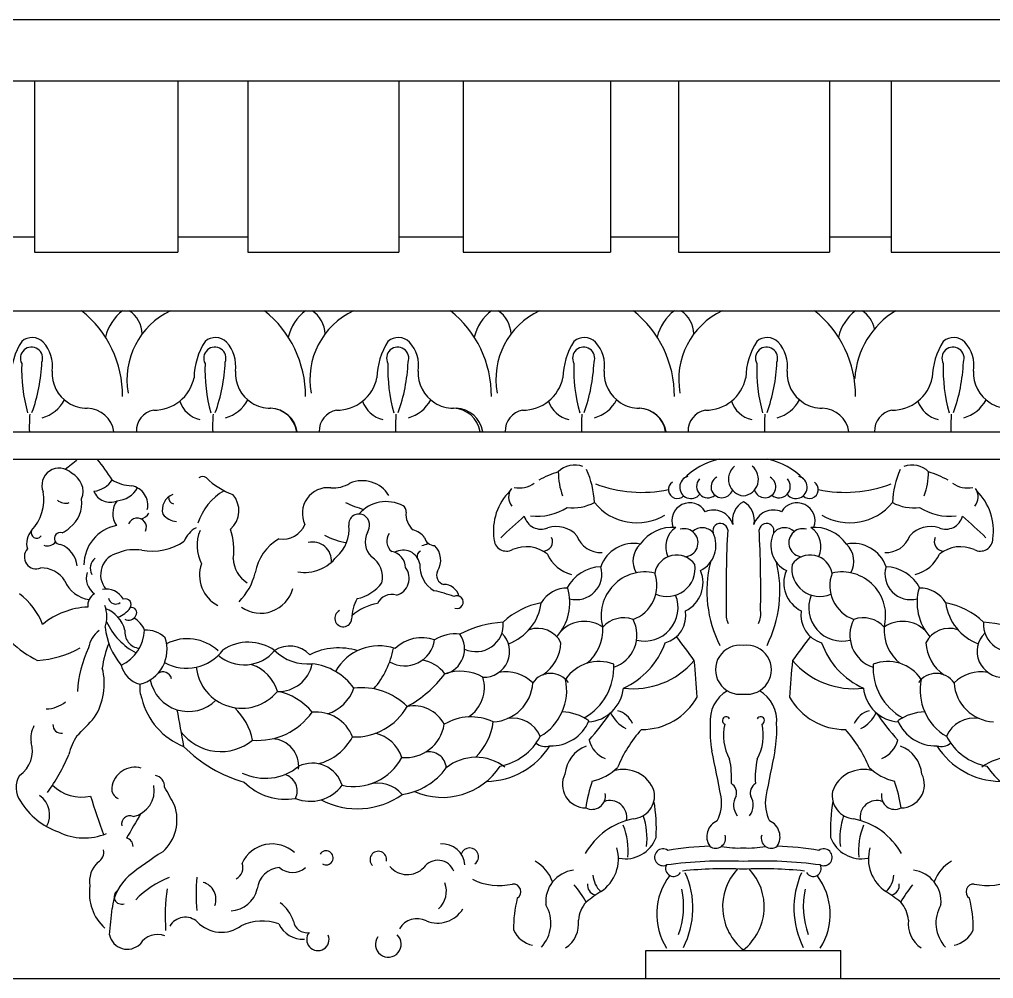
# Model space of a CAD drawing. Header units: inches. Extents: x -0.054 to 0.29, y 0 to 0.384.
# Drawn here: x 0.1241 to 0.2308, y 0.1673 to 0.2724 of the extents above; entities that cross this region are included whole.
import ezdxf

# ---------------------------------------------------------------- set-up
doc = ezdxf.new("R2010")
doc.units = ezdxf.units.IN
doc.header["$MEASUREMENT"] = 0
doc.layers.add('ceco.net 393 Ionic order', color=7, linetype='Continuous')

msp = doc.modelspace()

# ---------------------------------------------------------------- linework, layer by layer
at = {"layer": 'ceco.net 393 Ionic order'}
for p, q in [((0.0236729967589705, 0.2723832636224026), (0.2886312060449931, 0.2723832636224026)), ((0.0301407008637376, 0.2656451196749616), (0.2886990235651055, 0.2656451196749616)), ((0.1257518518876299, 0.2656451196749616), (0.1257518518876299, 0.2468834729892209)), ((0.1414774923848235, 0.2656451196749616), (0.1414774923848235, 0.2468834729892209)), ((0.1491333939480304, 0.2656451196749616), (0.1491333939480304, 0.2468834729892209)), ((0.1656866984112445, 0.2656451196749616), (0.1656866984112445, 0.2468834729892209)), ((0.1727218546938209, 0.2656451196749616), (0.1727218546938209, 0.2468834729892209)), ((0.1888613253781075, 0.2656451196749616), (0.1888613253781075, 0.2468834729892209)), ((0.1963103154396113, 0.2656451196749616), (0.1963103154396113, 0.2468834729892209)), ((0.2128636199028074, 0.2656451196749616), (0.2128636199028074, 0.2468834729892209)), ((0.2196233503467341, 0.2656451196749616), (0.2196233503467341, 0.2468834729892209)), ((0.118509780511516, 0.2485823538231959), (0.1257518518876299, 0.2485823538231959)), ((0.1414774923848235, 0.2485823538231959), (0.1491333939480304, 0.2485823538231959)), ((0.1656866984112445, 0.2485823538231959), (0.1727218546938209, 0.2485823538231959)), ((0.1888613253781075, 0.2485823538231959), (0.1963103154396113, 0.2485823538231959)), ((0.2128636199028074, 0.2485823538231959), (0.2196233503467341, 0.2485823538231959)), ((0.1257518518876299, 0.2468834729892209), (0.1414774923848235, 0.2468834729892209)), ((0.1491333939480304, 0.2468834729892209), (0.1656866984112445, 0.2468834729892209)), ((0.1727218546938209, 0.2468834729892209), (0.1888613253781075, 0.2468834729892209)), ((0.1963103154396113, 0.2468834729892209), (0.2128636199028074, 0.2468834729892209)), ((0.2196233503467341, 0.2468834729892209), (0.235955699216095, 0.2468834729892209)), ((0.047744401865997, 0.2404696034835825), (0.2890538793407394, 0.2404696034835825)), ((0.0548586827791809, 0.2272058353990874), (0.2892419839712264, 0.2272058353990874)), ((0.0571520686578557, 0.2242132847387738), (0.2892306229831427, 0.2242132847387738)), ((0.1927487368053649, 0.167301981381369), (0.1927487368053649, 0.1703819587881512)), ((0.1927487368053649, 0.1703819587881512), (0.2141015729195292, 0.1703819587881512)), ((0.2141015729195292, 0.167301981381369), (0.2141015729195292, 0.1703819587881512)), ((0.0511683299780474, 0.167301981381369), (0.2895175211569235, 0.167301981381369))]:
    msp.add_line(p, q, dxfattribs=at)
for centre, radius, start, end in [((0.1234416199604414, 0.2311214970821336), 0.011977916821428, 359.7854371583193, 51.30134573118453), ((0.1384855386234894, 0.2364139310656957), 0.0050842266936752, 127.0892578981446, 166.842971491565), ((0.1442305604166873, 0.232934342397694), 0.0083344570299704, 115.2963976699229, 190.2116271222511), ((0.1343895447562295, 0.2378199937313185), 0.0031768541376854, 2.105243044284153, 56.51556140249335), ((0.1434780522258306, 0.2311214970821336), 0.011977916821428, 359.7854371583193, 51.30134573118453), ((0.1585219708888785, 0.2364139310656957), 0.0050842266936752, 127.0892578981446, 166.842971491565), ((0.1642669926820943, 0.232934342397694), 0.0083344570299704, 115.2963976699229, 190.2116271222511), ((0.1544259770216187, 0.2378199937313185), 0.0031768541376854, 2.105243044284153, 56.51556140249335), ((0.1638494807084537, 0.2311214970821336), 0.011977916821428, 359.7854371583193, 51.30134573118453), ((0.1788933993715016, 0.2364139310656957), 0.0050842266936752, 127.0892578981446, 166.842971491565), ((0.1846384211646995, 0.232934342397694), 0.0083344570299704, 115.2963976699229, 190.2116271222511), ((0.1747974055042418, 0.2378199937313185), 0.0031768541376854, 2.105243044284153, 56.51556140249335), ((0.1838859129738428, 0.2311214970821336), 0.011977916821428, 359.7854371583193, 51.30134573118453), ((0.1989298316368907, 0.2364139310656957), 0.0050842266936752, 127.0892578981446, 166.842971491565), ((0.2046748534300887, 0.232934342397694), 0.0083344570299704, 115.2963976699229, 190.2116271222511), ((0.1948338377696309, 0.2378199937313185), 0.0031768541376854, 2.105243044284153, 56.51556140249335), ((0.2037384758419606, 0.2311214970821336), 0.011977916821428, 359.7854371583193, 51.30134573118453), ((0.2187823945050085, 0.2364139310656957), 0.0050842266936752, 127.0892578981446, 166.842971491565), ((0.224864367383435, 0.2325251744846431), 0.009248825169725, 120.7992851620069, 176.6959061531616), ((0.2146864006377487, 0.2378199937313185), 0.0031768541376854, 12.10177123924805, 56.51556140249335), ((0.1308474109128858, 0.2329834728436411), 0.0076838297446967, 147.4910328724188, 178.9019379790939), ((0.1255043891886794, 0.2357955040237002), 0.0017401563970602, 45.57682299741492, 130.7893061993122), ((0.1238389510995054, 0.2344195156736888), 0.0038951801806566, 351.7941689989864, 42.24602743605837), ((0.1509274613755856, 0.2329834728436411), 0.0076838297446967, 147.4910328724188, 178.9019379790939), ((0.1455844396513971, 0.2357955040237002), 0.0017401563970602, 45.57682299741492, 130.7893061993122), ((0.1439190015622231, 0.2344195156736888), 0.0038951801806566, 351.7941689989864, 42.24602743605837), ((0.1709638936409747, 0.2329834728436411), 0.0076838297446967, 147.4910328724188, 178.9019379790939), ((0.1656208719167863, 0.2357955040237002), 0.0017401563970602, 45.57682299741492, 130.7893061993122), ((0.1639554338276123, 0.2344195156736888), 0.0038951801806566, 351.7941689989864, 42.24602743605837), ((0.1913353221235978, 0.2329834728436411), 0.0076838297446967, 147.4910328724188, 178.9019379790939), ((0.1859923003994094, 0.2357955040237002), 0.0017401563970602, 45.57682299741492, 130.7893061993122), ((0.1843268623102353, 0.2344195156736888), 0.0038951801806566, 351.7941689989864, 42.24602743605837), ((0.211371754388987, 0.2329834728436411), 0.0076838297446967, 147.4910328724188, 178.9019379790939), ((0.2060287326647985, 0.2357955040237002), 0.0017401563970602, 45.57682299741492, 130.7893061993122), ((0.2043632945756245, 0.2344195156736888), 0.0038951801806566, 351.7941689989864, 42.24602743605837), ((0.2318010342992823, 0.2329834728436411), 0.0076838297446967, 147.4910328724188, 178.9019379790939), ((0.2264580125750939, 0.2357955040237002), 0.0017401563970602, 45.57682299741492, 130.7893061993122), ((0.2247925744859198, 0.2344195156736888), 0.0038951801806566, 351.7941689989864, 42.24602743605837), ((0.1254357080973765, 0.2352697066345584), 0.0012175701371762, 339.0649505526285, 208.6862517756027), ((0.1455157585600942, 0.2352697066345584), 0.0012175701371762, 339.0649505526285, 208.6862517756027), ((0.1655521908254834, 0.2352697066345584), 0.0012175701371762, 339.0649505526285, 208.6862517756027), ((0.1859236193081064, 0.2352697066345584), 0.0012175701371762, 339.0649505526285, 208.6862517756027), ((0.2059600515734956, 0.2352697066345584), 0.0012175701371762, 339.0649505526285, 208.6862517756027), ((0.2263893314837909, 0.2352697066345584), 0.0012175701371762, 339.0649505526285, 208.6862517756027), ((0.1079460015073792, 0.2356171138936127), 0.0186433271460644, 340.2161648867335, 357.5946016324274), ((0.1280260519700791, 0.2356171138936127), 0.0186433271460644, 340.2161648867335, 357.5946016324274), ((0.1480624842354682, 0.2356171138936127), 0.0186433271460644, 340.2161648867335, 357.5946016324274), ((0.1684339127180913, 0.2356171138936127), 0.0186433271460644, 340.2161648867335, 357.5946016324274), ((0.1884703449834804, 0.2356171138936127), 0.0186433271460644, 340.2161648867335, 357.5946016324274), ((0.2088996248937757, 0.2356171138936127), 0.0186433271460644, 340.2161648867335, 357.5946016324274), ((0.1423647269757073, 0.2340517164400317), 0.0180082937114593, 177.9838900904329, 195.3999761243482), ((0.1314752680755028, 0.2336163987454078), 0.0037890863718687, 176.2599851851063, 238.3746436677406), ((0.162444777438425, 0.2340517164400317), 0.0180082937114593, 177.9838900904329, 195.3999761243482), ((0.1515553185382026, 0.2336163987454078), 0.0037890863718687, 176.2599851851063, 238.3746436677406), ((0.1824812097038142, 0.2340517164400317), 0.0180082937114593, 177.9838900904329, 195.3999761243482), ((0.1715917508035918, 0.2336163987454078), 0.0037890863718687, 176.2599851851063, 238.3746436677406), ((0.2028526381864373, 0.2340517164400317), 0.0180082937114593, 177.9838900904329, 195.3999761243482), ((0.1919631792862148, 0.2336163987454078), 0.0037890863718687, 176.2599851851063, 238.3746436677406), ((0.2228890704518264, 0.2340517164400317), 0.0180082937114593, 177.9838900904329, 195.3999761243482), ((0.211999611551604, 0.2336163987454078), 0.0037890863718687, 176.2599851851063, 238.3746436677406), ((0.2433183503621218, 0.2340517164400317), 0.0180082937114593, 177.9838900904329, 195.3999761243482), ((0.2324288914618993, 0.2336163987454078), 0.0037890863718687, 176.2599851851063, 238.3746436677406), ((0.1388729441924613, 0.2340451230036226), 0.0044666959610709, 269.3186906775234, 348.187177930495), ((0.1589093764578504, 0.2340451230036226), 0.0044666959610709, 269.3186906775234, 348.187177930495), ((0.1792808049404735, 0.2340451230036226), 0.0044666959610709, 269.3186906775234, 348.187177930495), ((0.1993172372058627, 0.2340451230036226), 0.0044666959610709, 269.3186906775234, 348.187177930495), ((0.219746517116158, 0.2340451230036226), 0.0044666959610709, 269.3186906775234, 348.187177930495), ((0.1255844975844379, 0.232519159563632), 0.00390951942047, 285.2113733601249, 332.3769971936507), ((0.1445277734846004, 0.2314995527205967), 0.0030087254120406, 198.1611829840457, 257.7025734917922), ((0.1456645480471556, 0.232519159563632), 0.00390951942047, 285.2113733601249, 332.3769971936507), ((0.1645642057499895, 0.2314995527205967), 0.0030087254120406, 198.1611829840457, 257.7025734917922), ((0.1657009803125448, 0.232519159563632), 0.00390951942047, 285.2113733601249, 332.3769971936507), ((0.1849356342326126, 0.2314995527205967), 0.0030087254120406, 198.1611829840457, 257.7025734917922), ((0.18607240879515, 0.232519159563632), 0.00390951942047, 285.2113733601249, 332.3769971936507), ((0.2049720664980017, 0.2314995527205967), 0.0030087254120406, 198.1611829840457, 257.7025734917922), ((0.206108841060557, 0.232519159563632), 0.00390951942047, 285.2113733601249, 332.3769971936507), ((0.2254013464082971, 0.2314995527205967), 0.0030087254120406, 198.1611829840457, 257.7025734917922), ((0.2265381209708523, 0.232519159563632), 0.00390951942047, 285.2113733601249, 332.3769971936507), ((0.1314609797317702, 0.233340955168478), 0.0035495204216495, 236.2391465378727, 271.343757372672), ((0.1314452705932055, 0.2267444533823239), 0.0030495632291884, 8.701949756804241, 88.14060693624552), ((0.1392335053236174, 0.2273049370992841), 0.0023111292664013, 100.3110551280915, 182.4576083890034), ((0.15154103019447, 0.233340955168478), 0.0035495204216495, 236.2391465378727, 271.343757372672), ((0.1514817028585947, 0.2267444533823239), 0.0030495632291884, 8.701949756804241, 88.14060693624552), ((0.1515253210559053, 0.2267444533823239), 0.0030495632291884, 8.701949756804241, 88.14060693624552), ((0.1592699375890066, 0.2273049370992841), 0.0023111292664013, 100.3110551280915, 182.4576083890034), ((0.1715774624598592, 0.233340955168478), 0.0035495204216495, 236.2391465378727, 271.343757372672), ((0.1715617533213124, 0.2267444533823239), 0.0030495632291884, 8.701949756804241, 88.14060693624552), ((0.1718531313412178, 0.2267444533823239), 0.0030495632291884, 8.701949756804241, 88.14060693624552), ((0.1796413660716118, 0.2273049370992841), 0.0023111292664013, 100.3110551280915, 182.4576083890034), ((0.1919488909424823, 0.233340955168478), 0.0035495204216495, 236.2391465378727, 271.343757372672), ((0.1918895636066069, 0.2267444533823239), 0.0030495632291884, 8.701949756804241, 88.14060693624552), ((0.1919331818039176, 0.2267444533823239), 0.0030495632291884, 8.701949756804241, 88.14060693624552), ((0.1996777983370188, 0.2273049370992841), 0.0023111292664013, 100.3110551280915, 182.4576083890034), ((0.2119853232078714, 0.233340955168478), 0.0035495204216495, 236.2391465378727, 271.343757372672), ((0.2119696140693067, 0.2267444533823239), 0.0030495632291884, 8.701949756804241, 88.14060693624552), ((0.2201070782473141, 0.2273049370992841), 0.0023111292664013, 100.3110551280915, 182.4576083890034), ((0.2324146031181668, 0.233340955168478), 0.0035495204216495, 236.2391465378727, 271.343757372672), ((0.142644467846138, 0.2277856330775896), 0.0174493725261882, 175.5398324462877, 181.9041415815843), ((0.1627245183088378, 0.2277856330775896), 0.0174493725261882, 175.5398324462877, 181.9041415815843), ((0.182760950574227, 0.2277856330775896), 0.0174493725261882, 175.5398324462877, 181.9041415815843), ((0.2031323790568501, 0.2277856330775896), 0.0174493725261882, 175.5398324462877, 181.9041415815843), ((0.2231688113222392, 0.2277856330775896), 0.0174493725261882, 175.5398324462877, 181.9041415815843), ((0.2435980912325346, 0.2277856330775896), 0.0174493725261882, 175.5398324462877, 181.9041415815843), ((0.1200494020841761, 0.2358300743564345), 0.0156126842886734, 305.4810838622523, 311.9214900483711), ((0.1137392259237881, 0.208811405534205), 0.0243700720069185, 32.62924316025387, 39.19781440724065), ((0.2026562075349459, 0.2161761612058443), 0.0082574237676884, 103.2645685498999, 134.8290366823596), ((0.2041941021899304, 0.2161761612058443), 0.0082574237676884, 45.17096331764032, 76.73543145010002), ((0.1284758418573731, 0.221324629800728), 0.0019013411384787, 45.45818595459722, 201.955991501358), ((0.1849571805869828, 0.2210220313273374), 0.0025504225574934, 69.61366468696735, 135.4255495056021), ((0.1773608375540669, 0.2190760954342603), 0.0097423863829456, 2.270018359348988, 24.27603376661069), ((0.2036244370463562, 0.2220131883477207), 0.0018404107606691, 129.5279738986815, 263.7837469123502), ((0.2032258726785201, 0.2220131883477207), 0.0018404107606691, 276.2162530876496, 50.47202610131844), ((0.2294894721708273, 0.2190760954342603), 0.0097423863829456, 155.7239662333892, 177.729981640651), ((0.2218931291378935, 0.2210220313273374), 0.0025504225574934, 44.57445049439782, 110.3863353130326), ((0.128852201694884, 0.220664722586486), 0.0022308992798619, 338.4435029991156, 64.58902391713941), ((0.1320580627612416, 0.2232592308020173), 0.0025635648469222, 274.838445021168, 329.3349369251116), ((0.1365389171321368, 0.2255166834480588), 0.0042293939098134, 237.4466979864996, 268.2261105736705), ((0.1441882726389394, 0.221560017423392), 0.0007315117963563, 56.20533725566811, 123.7946627443318), ((0.1502397216654899, 0.2278672911045072), 0.0080214631713213, 225.2767405327989, 250.0012285111676), ((0.1873704544517587, 0.2098348145377491), 0.0136492048747416, 108.0538705300553, 117.7791358547223), ((0.1914049306346939, 0.2229248473185263), 0.0082652859928389, 180.782235163467, 199.3167337037611), ((0.1976771497768071, 0.2211308040722205), 0.0012339116412404, 105.6902093522601, 321.2807054504538), ((0.1995399421724307, 0.2212227523379209), 0.0012474851019649, 139.0568498128076, 308.5849532987135), ((0.2010746349370786, 0.2211748871449303), 0.0011968227059291, 118.5771697369473, 342.9930137105855), ((0.2057756747878155, 0.2211748871449303), 0.0011968227059291, 197.0069862894144, 61.42283026305267), ((0.2073103675524635, 0.2212227523379209), 0.0012474851019649, 231.4150467012864, 40.94315018719237), ((0.209173159948087, 0.2211308040722205), 0.0012339116412404, 218.7192945495461, 74.30979064773983), ((0.2154453790901823, 0.2229248473185263), 0.0082652859928389, 340.6832662962388, 359.2177648365329), ((0.2194798552731175, 0.2098348145377491), 0.0136492048747416, 62.22086414527762, 71.94612946994471), ((0.1346117585876713, 0.2224776870452113), 0.0028318956225752, 273.9960933844149, 329.9183090707505), ((0.1360273481741793, 0.2191698845958216), 0.0021533423357535, 346.8086940806217, 79.81830550256089), ((0.1579011529474651, 0.2182881416755726), 0.0027953466430372, 83.26896024540893, 205.9404640259763), ((0.1584889809858295, 0.22444773826688), 0.0033935068194889, 265.6026694070375, 302.4493854225211), ((0.161644987870896, 0.2183664039391813), 0.003483701487679, 32.23252118836031, 112.5365197583279), ((0.17926050935996, 0.2200621137534074), 0.0015581929919659, 143.7902770111608, 219.485396681834), ((0.1788913364087739, 0.22382683316555), 0.0027707074369206, 257.7582322459052, 305.9303185541132), ((0.1922671730855306, 0.2347735550132274), 0.0142047280953692, 249.2161758405885, 281.9603275666539), ((0.1961872548497218, 0.2208771927104264), 0.0009763740659603, 124.1113870898354, 315.1861330977867), ((0.2106630548751724, 0.2208771927104264), 0.0009763740659603, 224.8138669022133, 55.88861291016458), ((0.2145831366393457, 0.2347735550132274), 0.0142047280953692, 258.039672433346, 290.7838241594114), ((0.2279589733161203, 0.22382683316555), 0.0027707074369206, 234.0696814458867, 282.2417677540947), ((0.2275898003649163, 0.2200621137534074), 0.0015581929919659, 320.514603318166, 36.20972298883911), ((0.121796387950144, 0.2197745281891757), 0.0049871291585919, 317.074759485779, 9.687443482962697), ((0.1275262130081439, 0.2194108560010469), 0.0034284541684105, 308.0124334875031, 7.275692911572117), ((0.1340291652448581, 0.2213531589397799), 0.0018708162527279, 200.2773015297372, 294.6390418736495), ((0.1415883918307071, 0.2186301200603937), 0.0018277560633473, 111.6001821296922, 194.4856593776537), ((0.1411481304828017, 0.2199821253624776), 0.0006969156539245, 173.1748095506456, 256.573440258778), ((0.1496290381690202, 0.215332810212177), 0.0062346493655347, 119.6848982100322, 162.7367698879256), ((0.1454474828847505, 0.218564489093997), 0.0027043165056622, 311.5160429228799, 40.74341311293224), ((0.1822280589018845, 0.2163392055920427), 0.0061954305080046, 134.9803941309285, 187.8372958042739), ((0.2246222508230097, 0.2163392055920427), 0.0061954305080046, 352.162704195726, 45.01960586907145), ((0.1291612203049685, 0.2206942450551703), 0.0013137077586122, 227.4759839710844, 288.35230218157), ((0.1367187096342307, 0.2182330937804347), 0.002379451422292, 143.3731687863556, 213.3512328048105), ((0.1647404673026924, 0.2294008366321115), 0.0110795750002562, 243.6868341337099, 254.8706737403385), ((0.1643120193239683, 0.215550382301647), 0.0040026631715013, 62.62391090579131, 138.5852799359551), ((0.1657675807429793, 0.2185037914884478), 0.0007137176477629, 350.9540533697768, 57.35711652210877), ((0.1808658244408141, 0.2240288694197154), 0.0060700367264029, 262.8215488045631, 302.4649925307653), ((0.1847389430245156, 0.2238515735453185), 0.0049821937823094, 262.9114466486184, 298.2299669327488), ((0.191756918627, 0.2232308047525156), 0.0059943409180164, 218.9565090094661, 300.8763702625365), ((0.1975518726180034, 0.2174425185161297), 0.0019770576208719, 30.7528499183004, 200.6852072639365), ((0.2045084514922177, 0.2175342270414666), 0.0022862038345124, 118.2839007474115, 192.3086778879335), ((0.2023418582326764, 0.2175342270414666), 0.0022862038345124, 347.6913221120664, 61.71609925258844), ((0.2092984371068908, 0.2174425185161297), 0.0019770576208719, 339.3147927360635, 149.2471500816995), ((0.2150933910978762, 0.2232308047525156), 0.0059943409180164, 239.1236297374633, 321.0434909905338), ((0.2221113667003606, 0.2238515735453185), 0.0049821937823094, 241.7700330672511, 277.0885533513815), ((0.2259844852840621, 0.2240288694197154), 0.0060700367264029, 237.5350074692346, 277.1784511954368), ((0.1370179646401174, 0.2167504074637979), 0.0010083311953199, 335.0838962619464, 158.9699725721039), ((0.1372974319420175, 0.2187907851806086), 0.0011178554408198, 275.8575175127901, 333.5129465870794), ((0.1416671699468179, 0.2197865077157691), 0.0024536360009785, 221.1191763665201, 261.5055480974879), ((0.1613102575225835, 0.2170706501778268), 0.0011275120527743, 57.83236369750447, 186.3784971463632), ((0.161168104822256, 0.216948264700834), 0.0013079566857953, 324.3315320174534, 55.41473561332919), ((0.1686586768830174, 0.2181360551171485), 0.0022011368114791, 173.3337229526585, 229.9256724739926), ((0.2459902822495885, 0.1425593014340615), 0.1005737287604564, 131.4421657922985, 133.4248795357163), ((0.1812823922098989, 0.2184588662255434), 0.0019261533167426, 195.2631590194089, 291.6415171051581), ((0.2001364280650579, 0.2164034695105637), 0.0022330657942701, 16.74536743324089, 113.3623251940397), ((0.2067138816598362, 0.2164034695105637), 0.0022330657942701, 66.6376748059603, 163.2546325667591), ((0.2255679175149952, 0.2184588662255434), 0.0019261533167426, 248.3584828948418, 344.736840980591), ((0.1608600274752877, 0.1425593014340615), 0.1005737287604564, 46.57512046428364, 48.55783420770144), ((0.1278343301966653, 0.2185450109210622), 0.0025729731412409, 291.5137049808432, 314.4942392767678), ((0.1355695634554763, 0.212618566554379), 0.0043872396569951, 101.0176033534413, 179.7396214857357), ((0.1447656666434173, 0.2142419856624074), 0.0027698928322108, 117.8595652543765, 159.1042907143459), ((0.1529671565349423, 0.218041232598448), 0.0026096191359358, 260.7146380176253, 338.0402887702059), ((0.1564086669716024, 0.2164583732863494), 0.0038122938287392, 310.1951686145858, 7.339506508884203), ((0.1829462249668279, 0.2138088489109842), 0.0030144062367562, 41.90205158553196, 108.4395964426389), ((0.19570226550167, 0.2123351926821155), 0.0044089632122355, 85.79764866983335, 144.3986135440693), ((0.1975316577312791, 0.2145982654411544), 0.0026121015955469, 125.2163085575691, 204.6638387547399), ((0.1989139184009618, 0.2151310441186831), 0.0015611083949816, 40.2933935940996, 132.9396753448665), ((0.2008930652014056, 0.2163546904321799), 0.0008169687382515, 8.383115610868405, 195.1908638770337), ((0.2059572445234706, 0.2163546904321799), 0.0008169687382515, 344.8091361229661, 171.6168843891315), ((0.2079363913239324, 0.2151310441186831), 0.0015611083949816, 47.06032465513341, 139.7066064059003), ((0.2111480442232062, 0.2123351926821155), 0.0044089632122355, 35.60138645593061, 94.20235133016666), ((0.209318651993615, 0.2145982654411544), 0.0026121015955469, 335.3361612452601, 54.78369144243084), ((0.2239040847580483, 0.2138088489109842), 0.0030144062367562, 71.56040355736098, 138.0979484144679), ((0.1268957838560322, 0.2150033474068612), 0.0019963571195851, 136.4791341511079, 198.4449094935322), ((0.1259929065853591, 0.2161329857211668), 0.0005973260992811, 155.7755165642866, 325.2342338862252), ((0.1286010782379892, 0.2155191614475111), 0.0006564001984951, 74.37255635279487, 270.4268359955556), ((0.147895819977578, 0.2147382266541076), 0.0043202346387907, 157.585569360105, 207.4519651348128), ((0.1401868206668256, 0.2142461524812499), 0.0074166647189341, 352.7207311713502, 18.01258824137325), ((0.1610216688151749, 0.222414012411245), 0.0074123948753197, 242.0587093268338, 261.7822400548835), ((0.1642773653585295, 0.2151460946596676), 0.002295525516013, 153.0738903424529, 225.5872425353361), ((0.1657581904197433, 0.2152082351739386), 0.0014123127650707, 142.781183073912, 232.2217470211544), ((0.1666777888551911, 0.2142754826455236), 0.0022480963780943, 36.41124036321616, 75.47472748473066), ((0.1696446532602288, 0.2159315359094624), 0.0012014976904392, 195.5271780627436, 267.1955921230973), ((0.1814720372583284, 0.215180414402961), 0.0010443342374631, 269.5152871877944, 25.22491189423576), ((0.1877532873785639, 0.2166928599332718), 0.0027073469288709, 198.7626132976343, 274.1595240471123), ((0.1969244257568621, 0.2150507020292475), 0.0015341765674054, 273.6720925877172, 105.5229059037694), ((0.197310270366404, 0.2147689890710424), 0.0031128567026081, 296.9597272766761, 26.14426219568678), ((0.3269928729756808, 0.2098315128042776), 0.1254675136271713, 176.9653269950736, 181.011137425106), ((0.0798574367491954, 0.2098315128042776), 0.1254675136271713, 358.9888625748939, 3.034673004926403), ((0.2095400393584902, 0.2147689890710424), 0.0031128567026081, 153.8557378043132, 243.0402727233238), ((0.2099258839680142, 0.2150507020292475), 0.0015341765674054, 74.47709409623056, 266.3279074122828), ((0.2190970223463303, 0.2166928599332718), 0.0027073469288709, 265.8404759528877, 341.2373867023657), ((0.2253782724665658, 0.215180414402961), 0.0010443342374631, 154.7750881057642, 270.4847128122055), ((0.127173151796279, 0.2158460241217156), 0.0011422549665759, 250.1761787664908, 321.575291393489), ((0.1275591730242005, 0.2121522825240961), 0.002905610734665, 7.090195446373679, 68.88341655017915), ((0.1385721713292297, 0.2205947182798244), 0.0064639536461469, 260.5484887677571, 303.9057297654433), ((0.1552015745399796, 0.2108392168068409), 0.0053345044827057, 119.8541634267845, 170.2036898959456), ((0.1562393762937181, 0.2130752018392461), 0.0020505593131075, 355.2849220725202, 103.8758915225532), ((0.1675709246456357, 0.2175093478142447), 0.002843139411305, 282.5540503107658, 297.7431473062163), ((0.1680969882616684, 0.2131446566835795), 0.0021759508856977, 326.6934458585116, 46.82386042347106), ((0.1774784579412373, 0.2155194198741309), 0.0013881854201015, 181.0329761203625, 298.5023736662589), ((0.179639003075346, 0.2109020793456783), 0.0037130454407174, 51.51086424600253, 113.7954043240529), ((0.1913975849981409, 0.2111609867507446), 0.0038094747350256, 79.10832520955354, 160.6925074500649), ((0.1939345669820729, 0.2130341294544435), 0.0026058487140342, 134.2142456596015, 209.4657617088519), ((0.2154527247267354, 0.2111609867507446), 0.0038094747350256, 19.30749254993509, 100.8916747904464), ((0.2129157427428033, 0.2130341294544435), 0.0026058487140342, 330.534238291148, 45.78575434039851), ((0.2272113066495482, 0.2109020793456783), 0.0037130454407174, 66.20459567594705, 128.4891357539974), ((0.2293718517836568, 0.2155194198741309), 0.0013881854201015, 241.497626333741, 358.9670238796374), ((0.1259461711451098, 0.2134827279494769), 0.001296837917841, 136.724798727088, 293.3857781668745), ((0.1354460990247869, 0.2115501068916172), 0.0024380207598666, 101.6889665071266, 220.2239687318864), ((0.1367000390078593, 0.209810488082568), 0.004481949209907, 79.5793285410007, 112.9533794235743), ((0.1553845261304933, 0.2161505703762177), 0.0043501936377772, 259.9726718267081, 323.2271219302347), ((0.1613022650366456, 0.2113048468035955), 0.0025922664150995, 345.5162417836475, 58.13156975850812), ((0.1644976366297068, 0.212202464133594), 0.0019304164158447, 3.754133059802234, 78.18184981527563), ((0.1661709043310966, 0.2124004196361082), 0.001837832840483, 11.12481224844931, 120.4547284243438), ((0.1682369463587134, 0.2135925417767908), 0.0005681686196257, 110.6828106313156, 196.4175749113385), ((0.1855318398203569, 0.2153693535411491), 0.0039073141032683, 203.546994040495, 256.2613920657252), ((0.1961041197937944, 0.2112527762925259), 0.00244593356218, 35.25485402426399, 168.7719855467349), ((0.2107461899310818, 0.2112527762925259), 0.00244593356218, 11.22801445326508, 144.745145975736), ((0.2213184699045193, 0.2153693535411491), 0.0039073141032683, 283.7386079342747, 336.4530059595049), ((0.1332072236228634, 0.2122626527867826), 0.0013394299119464, 125.9047648890577, 210.7593799352735), ((0.147535198190569, 0.2114835402405629), 0.0036956722613427, 160.0157889999689, 243.0959008633426), ((0.150804411816681, 0.2134274769766093), 0.0032629486431864, 182.1262173398111, 237.774477992018), ((0.1711011361935954, 0.2125155371259173), 0.0031360907824959, 175.6203690442866, 240.3401116326057), ((0.1879690989996938, 0.2080508084021275), 0.0043729146197084, 92.18516491255654, 152.3392339945751), ((0.1851177123191096, 0.2116209757609331), 0.0028011893111356, 254.88175145974, 16.58506374587964), ((0.1950759627155091, 0.2122238882106116), 0.0030574190299139, 246.2996851168699, 8.287854933104835), ((0.2126792973189823, 0.2097513513367359), 0.0132537131746923, 166.2089386766359, 206.713151214398), ((0.1941710124058939, 0.2097513513367359), 0.0132537131746923, 333.2868487856018, 13.7910613233641), ((0.2117743470093851, 0.2122238882106116), 0.0030574190299139, 171.7121450668951, 293.70031488313), ((0.2217325974057666, 0.2116209757609331), 0.0028011893111356, 163.4149362541203, 285.1182485402599), ((0.2188812107251824, 0.2080508084021275), 0.0043729146197084, 27.66076600542486, 87.81483508744341), ((0.1265069064599738, 0.2092212888739528), 0.0030711322730995, 32.67164270128984, 91.71603347622477), ((0.1335031765566804, 0.2111849677585704), 0.0020751342555711, 162.6907539291102, 235.9071796761436), ((0.1432105286748424, 0.2134301880461138), 0.0069415210893936, 315.7649239032275, 345.9657924426755), ((0.164868643680246, 0.2111620985580723), 0.0019442695639645, 286.2268527581585, 36.87719396084864), ((0.1708409722007392, 0.2114922889103756), 0.0010323596009362, 153.6935646864473, 257.1556389140674), ((0.1926319767744352, 0.2070596251168431), 0.0047911124010232, 77.0581850582399, 195.2176450118102), ((0.1900522194016991, 0.2103472099131462), 0.0039054131785066, 289.1107174791169, 20.72130692388694), ((0.1956211743942684, 0.210642643202028), 0.0033822321471393, 295.5942316781531, 23.55756627609901), ((0.2112291353306257, 0.210642643202028), 0.0033822321471393, 156.4424337239009, 244.4057683218467), ((0.2167980903231772, 0.2103472099131462), 0.0039054131785066, 159.278693076113, 250.8892825208829), ((0.214218332950441, 0.2070596251168431), 0.0047911124010232, 344.7823549881898, 102.94181494176), ((0.1321546901372817, 0.2121170258339374), 0.0033032803179697, 202.0081649804291, 263.1907451274931), ((0.1601593787517592, 0.2133841621941182), 0.0045588169983251, 282.0482296773858, 323.2499397436566), ((0.1705882447174736, 0.2087460579979093), 0.0017398585916503, 15.65604964829391, 89.23498488915106), ((0.1194114584539942, 0.2032593596446912), 0.0077850289058387, 21.46057106982862, 52.78975251161638), ((0.1331611990187441, 0.2081346163682511), 0.0015646912794498, 121.6572895568358, 184.9932233754445), ((0.1335846069192859, 0.207761793829224), 0.0022138949582303, 29.72541113571397, 99.8017770870792), ((0.150526553547337, 0.210996739316991), 0.0036705793832509, 235.0558699430228, 344.6866614807847), ((0.1648896736271712, 0.2076620708293296), 0.0017146888770778, 72.26645750368012, 154.9604057447018), ((0.165309224770257, 0.1909997292074013), 0.0192630445746858, 70.5915500221738, 77.28442401032682), ((0.172041889065743, 0.2085513354074237), 0.0007002536195391, 251.545715769368, 118.2598445466444), ((0.1840959572508148, 0.2068054066993525), 0.0032754645748076, 88.52002502940303, 149.8814297105529), ((0.1786874192359493, 0.2085042475135728), 0.0057146157815588, 318.8087923743815, 16.00385425929111), ((0.1925976195524261, 0.2079354254286157), 0.0036667348006942, 256.1348069622988, 21.99405313448466), ((0.2142526901724501, 0.2079354254286157), 0.0036667348006942, 158.0059468655153, 283.8651930377011), ((0.2281628904889269, 0.2085042475135728), 0.0057146157815588, 163.9961457407088, 221.1912076256183), ((0.2227543524740614, 0.2068054066993525), 0.0032754645748076, 30.11857028944708, 91.47997497059691), ((0.1301050515987091, 0.2069120876288577), 0.0035891005987817, 341.638169731144, 20.44669396845357), ((0.1346684405366693, 0.2091631076500712), 0.00083024599672, 194.1726462060368, 306.8498333514072), ((0.1357294821769035, 0.2082694400736149), 0.0006305843465916, 325.1927161573857, 110.6424402845933), ((0.1651779965093965, 0.2066297286911852), 0.0046703901976648, 150.553169415983, 179.4255098418041), ((0.1642917813465804, 0.202783494609374), 0.0056852026862323, 99.67695894903684, 131.4833826398113), ((0.1825602483387724, 0.2007719832910729), 0.0077859014326606, 99.5931809653617, 134.3464179373154), ((0.1757929257736009, 0.2091649187702362), 0.0055164433616411, 290.0881053155734, 352.5432354410012), ((0.2310573839512754, 0.2091649187702362), 0.0055164433616411, 187.4567645589987, 249.9118946844265), ((0.2242900613861217, 0.2007719832910729), 0.0077859014326606, 45.65358206268458, 80.40681903463827), ((0.1319535629491014, 0.1996665882961977), 0.0083392356420718, 92.4131037206569, 129.4324424712291), ((0.1323435368804281, 0.2046061600563081), 0.0034391994007239, 14.85741753655237, 68.95666460133192), ((0.1341156093943908, 0.2093561467813246), 0.0025761720621478, 287.7990033217023, 325.8367761463583), ((0.1360764908673343, 0.2074796557369318), 0.0009026414162225, 242.1591037116278, 332.8128719633912), ((0.1364179589706462, 0.2073792595222863), 0.0005570373847953, 325.9345180961387, 107.8469869770561), ((0.1595857364571099, 0.206774025081321), 0.0009272416663768, 115.6396155478505, 353.966091696731), ((0.1940229685557408, 0.2070804125766289), 0.0031018404193328, 285.5427682500538, 9.498585992448701), ((0.2041088425499456, 0.2072787910895197), 0.0025862108049996, 172.4763531548228, 204.3902568124899), ((0.2027414671749485, 0.2072787910895197), 0.0025862108049996, 335.60974318751, 7.523646845177142), ((0.2128273411691533, 0.2070804125766289), 0.0031018404193328, 170.5014140075513, 254.4572317499461), ((0.1317113239083616, 0.2132742279005154), 0.0124567939591486, 210.4144298914892, 243.2145998442482), ((0.140198091514461, 0.2093618811689875), 0.0071801155867989, 204.3639410183373, 242.8055322602356), ((0.1351700737587855, 0.2043214683599467), 0.0029023441362618, 23.69917091197367, 58.77946384371198), ((0.1778581254724685, 0.1943336618285069), 0.0120290217420278, 93.52781226523047, 117.226890702993), ((0.1741471541539968, 0.206097439891382), 0.002980665863974, 244.7657775199701, 4.665629502400582), ((0.1859888866695072, 0.2028533831913466), 0.0035741820456141, 55.58679231299224, 134.292874673394), ((0.1903187258312224, 0.2037084352858477), 0.0031174645821878, 71.05523814941843, 137.8118317962311), ((0.1880426736105777, 0.2049239355322222), 0.0037169348579869, 288.5533119628443, 27.79248598851368), ((0.2188076361142985, 0.2049239355322222), 0.0037169348579869, 152.2075140114863, 251.4466880371556), ((0.2165315838936718, 0.2037084352858477), 0.0031174645821878, 42.1881682037689, 108.9447618505815), ((0.220861423055369, 0.2028533831913466), 0.0035741820456141, 45.70712532660597, 124.4132076870077), ((0.2327031555708974, 0.206097439891382), 0.002980665863974, 175.3343704975994, 295.2342224800298), ((0.2289921842524077, 0.1943336618285069), 0.0120290217420278, 62.77310929700693, 86.47218773476952), ((0.1348081892093356, 0.202937018276444), 0.003182253126555, 128.2193615841686, 169.3721594791269), ((0.1411516968377839, 0.2065541536397845), 0.0076792532372529, 185.7749239661573, 219.7353124475198), ((0.1334064025493332, 0.2056695818687245), 0.0044249824309836, 294.5696621788989, 357.6484401260011), ((0.1374454962907795, 0.2052634199302594), 0.0017918749598693, 172.7993791455993, 263.8261534722417), ((0.1379542584595467, 0.202420962311314), 0.0030696701030129, 46.44640993425901, 92.36367276857465), ((0.1718382506657355, 0.2008966787216861), 0.0041653462552007, 82.87823289242687, 122.5120877092781), ((0.170073653377079, 0.2034012112948358), 0.0028027843066249, 283.1789207866446, 35.52743802954269), ((0.1749939702333709, 0.2031359638065854), 0.0028240177052408, 267.8749292901191, 45.5010895479849), ((0.1808519823830907, 0.2027578838604479), 0.0029143267437923, 27.42707833847088, 108.2709415010897), ((0.1833152669585762, 0.2054877697032388), 0.0047041028700317, 309.1834983790926, 3.830450790542727), ((0.2235350427663, 0.2054877697032388), 0.0047041028700317, 176.1695492094572, 230.8165016209073), ((0.2259983273417855, 0.2027578838604479), 0.0029143267437923, 71.72905849891022, 152.5729216615291), ((0.2318563394915054, 0.2031359638065854), 0.0028240177052408, 134.498910452015, 272.1250707098809), ((0.1435993128849225, 0.1999871127138755), 0.010490760325434, 157.4852024660356, 172.7634256379922), ((0.1363546070198224, 0.2033562449896238), 0.0039321691590959, 283.9244319828678, 19.14200734318064), ((0.1425063177475939, 0.1996676619802782), 0.0048711459170176, 46.29803345032073, 117.7625412125044), ((0.1491961187053472, 0.1992027900561178), 0.0049506671771498, 54.46367951388195, 124.3994020315263), ((0.1663048731863755, 0.2048952228442581), 0.003330250367852, 240.639029645001, 351.6085928947396), ((0.1681992400165678, 0.2004941872037931), 0.0041579030854329, 70.32017929651302, 134.7190236148099), ((0.1788809963661608, 0.2043352972064982), 0.0045637912957835, 304.4961554371856, 357.0481765382863), ((0.1867408477136171, 0.2069590615681649), 0.0086049620217871, 294.241032520792, 340.537701557432), ((0.0928838780463394, 0.1259809691052305), 0.1298435328946776, 35.91151751769234, 37.35787936838632), ((0.2030510070583365, 0.201132745851118), 0.0026869198924653, 81.99567538646517, 278.0043246135348), ((0.2037993026665577, 0.201132745851118), 0.0026869198924653, 261.9956753864651, 98.00432461353483), ((0.3139664316785369, 0.1259809691052305), 0.1298435328946776, 142.6421206316136, 144.0884824823076), ((0.220109462011277, 0.2069590615681649), 0.0086049620217871, 199.462298442568, 245.7589674792079), ((0.2279693133587155, 0.2043352972064982), 0.0045637912957835, 182.9518234617136, 235.5038445628142), ((0.1253920716460782, 0.213236617352301), 0.0111050168787294, 273.6429467065111, 299.0557109684434), ((0.143076954856168, 0.1980982260763926), 0.0126220737763731, 154.5414894050721, 177.0817039844694), ((0.1424062065220598, 0.2063142935026633), 0.0050104250016002, 241.4585159873937, 323.2394602968133), ((0.1487261453449266, 0.206027038336634), 0.0043612781606382, 229.441667387188, 320.132250695974), ((0.1537274551934052, 0.2007507847680663), 0.0029814085181067, 42.81424617680464, 123.6930051319554), ((0.1556881421148642, 0.2069636548629814), 0.0051956914595028, 225.9175980991003, 275.4330933440943), ((0.1590920996474881, 0.196383066405872), 0.0071400134271044, 72.92915956981635, 116.4259710275317), ((0.1634748506966503, 0.1983970359634377), 0.0053623091548647, 70.40038364712683, 151.6685852029898), ((0.1554983916304108, 0.2054054394241377), 0.0097878426283041, 319.4704025076763, 348.8162776127787), ((0.1481857491317979, 0.1975588982871812), 0.0043529037335179, 16.05572922855158, 71.25732545497593), ((0.1525275511305271, 0.2024754585319344), 0.0037160580046007, 267.552483954209, 349.3909129326559), ((0.1554859206177575, 0.1953604633983312), 0.0064681988004843, 35.44697420818851, 83.83915418384832), ((0.1678198176684689, 0.1986758938196892), 0.0035148252472529, 34.60948641530759, 83.52003353812484), ((0.1875926436935923, 0.1976633840567781), 0.0043772603614107, 68.21926541194259, 146.4796947176262), ((0.1828956428904534, 0.2014001772034199), 0.0063297107185567, 299.006829343912, 2.970142208707517), ((0.191326482677014, 0.2079062717267291), 0.0088562215969048, 263.1737355078172, 319.3650368855543), ((0.1046558878442107, 0.1927701312960152), 0.0938600861633344, 3.282666445642959, 5.728512685754508), ((0.3021944218806656, 0.1927701312960152), 0.0938600861633344, 174.2714873142454, 176.717333554357), ((0.2155238270478801, 0.2079062717267291), 0.0088562215969048, 220.6349631144456, 276.8262644921827), ((0.2239546668344229, 0.2014001772034199), 0.0063297107185567, 177.0298577912924, 240.9931706560879), ((0.219257666031284, 0.1976633840567781), 0.0043772603614107, 33.52030528237376, 111.7807345880574), ((0.1266119210948571, 0.199593116485348), 0.0068001359921194, 327.3193349008939, 14.6119709765898), ((0.1380879675425501, 0.2023628115803655), 0.0029308571738668, 194.1717177611884, 254.4213090593018), ((0.1398354729933873, 0.1999513904855693), 0.0009533108874381, 12.26809120747868, 126.1264494045143), ((0.1484759282639143, 0.201940504115035), 0.005025214388056, 185.9476311366953, 320.7760006746762), ((0.160490662480311, 0.2083461108536548), 0.0127819254089684, 298.4511519813064, 323.1036996283325), ((0.1724183640323773, 0.1960339654630681), 0.0049419663184117, 60.00126235688844, 110.1906646904695), ((0.1773627549906467, 0.1965944603369906), 0.0043121018354464, 46.11924332163422, 99.54376056132575), ((0.182310176545721, 0.198346743786899), 0.0023819597794558, 35.19450093585844, 145.3055750503567), ((0.2245401331791731, 0.198346743786899), 0.0023819597794558, 34.69442494964329, 144.8054990641415), ((0.2294875547342296, 0.1965944603369906), 0.0043121018354464, 80.45623943867425, 133.8807566783657), ((0.140715163068265, 0.1992237827456224), 0.0034288887842568, 174.7148428456637, 201.4618661905504), ((0.1426378937680074, 0.2008255496992267), 0.0042626193355224, 190.7686466775704, 314.6875234132198), ((0.171182123668741, 0.1992003881211317), 0.0038707479521005, 303.1863647261149, 16.71854600868956), ((0.1757858846567849, 0.1999919522557521), 0.0045750082177841, 273.0015880323199, 356.3732595275602), ((0.1782195771933425, 0.1988843179585882), 0.005847474081598, 300.3840141683308, 11.8054660440961), ((0.2286307325315517, 0.1988843179585882), 0.005847474081598, 168.1945339559038, 239.6159858316691), ((0.2310644250680913, 0.1999919522557521), 0.0045750082177841, 183.6267404724397, 266.9984119676801), ((0.1511886503287686, 0.1924631130284442), 0.00640927688289, 38.85069970711615, 79.38895617084046), ((0.1564288334960247, 0.2006739318414072), 0.0045998397554977, 288.3825542247537, 340.1456967280525), ((0.1616361964085659, 0.1922043788944387), 0.006963261507934, 44.76532892098239, 97.26811932845501), ((0.1861589733490259, 0.1995392171680128), 0.0041368988067921, 274.0588886950596, 354.0840698583668), ((0.2035441613374941, 0.195560828536524), 0.0037718088241281, 119.8862722789145, 185.7757982654962), ((0.2033061483873822, 0.195560828536524), 0.0037718088241281, 354.2242017345037, 60.11372772108539), ((0.2206913363758504, 0.1995392171680128), 0.0041368988067921, 185.9159301416331, 265.9411113049403), ((0.1269711134993801, 0.2003073513390356), 0.0034682946459977, 271.4141923196563, 309.1226949341069), ((0.1448727518204161, 0.1997823664169211), 0.0075690981743947, 193.8597839835239, 248.5038194302389), ((0.1923238384972804, 0.2014969075675606), 0.0069062271880578, 269.4391043661763, 330.9624798444139), ((0.2145264712275959, 0.2014969075675606), 0.0069062271880578, 209.037520155586, 270.5608956338236), ((30.59344847217567, 5.706958362112578), 30.94658758405553, 190.2565056189503, 190.2640606859461), ((0.143094294923706, 0.1921058261009918), 0.0066888719026634, 11.26716625721645, 46.77013765583153), ((0.1502260867722702, 0.2006669006938148), 0.0072766788866826, 265.492778673349, 324.9080512077302), ((0.1565970701174368, 0.1921896117526449), 0.0043141957082198, 21.4655767537688, 95.546503867913), ((0.1608295603882821, 0.2003820727546139), 0.0066172915202436, 268.1161129098411, 330.3444680733411), ((0.1673083150092662, 0.1934199571252178), 0.003759192802706, 27.48500990684017, 101.1698505643054), ((0.183446157761466, 0.191322481115311), 0.0051936610018704, 53.97169390988064, 88.68402266502576), ((0.1618703339553106, 0.2152199171214072), 0.0329048522295724, 318.5247071094305, 325.1530908255186), ((0.1920994250824202, 0.1978942425907232), 0.0035462984984831, 204.5899049718339, 244.0697890331683), ((0.1889909375621566, 0.1942304061114574), 0.0025086109185628, 24.07981320122519, 74.62782075170291), ((0.2178593721627375, 0.1942304061114574), 0.0025086109185628, 105.372179248297, 155.9201867987748), ((0.214750884642474, 0.1978942425907232), 0.0035462984984831, 295.9302109668316, 335.4100950281661), ((0.2449799757695656, 0.2152199171214072), 0.0329048522295724, 214.8469091744813, 221.4752928905694), ((0.2234041519634282, 0.191322481115311), 0.0051936610018704, 91.31597733497422, 126.0283060901193), ((0.1132712229758847, 0.2121758349959374), 0.0250530856778596, 313.0880375528553, 319.5486530221558), ((0.1735862560856141, 0.1902359495625209), 0.0057321410613685, 64.81584386559403, 120.8924450549388), ((0.1689939494705928, 0.1964673622270573), 0.0071086013701871, 316.1241486263725, 351.5535921464704), ((0.1781475338852772, 0.192538132077126), 0.0032975117432601, 23.25305736878066, 99.7010772608971), ((0.1823527734792564, 0.1973114694387592), 0.0045174422904711, 268.341493232745, 336.6739941507258), ((0.2015441264593595, 0.1955714486993106), 0.0004215678774516, 28.22463751022731, 247.7578838608967), ((0.2053061832655346, 0.1955714486993106), 0.0004215678774516, 292.2421161391032, 151.7753624897726), ((0.2244975362456377, 0.1973114694387592), 0.0045174422904711, 203.3260058492741, 271.6585067672549), ((0.2287027758395991, 0.192538132077126), 0.0032975117432601, 80.2989227391029, 156.7469426312193), ((0.1281449875396554, 0.1936508740174362), 0.0027831271392993, 151.0768827105679, 189.984327451837), ((0.1286795526360416, 0.1950711961247101), 0.0008948952186134, 174.949105042999, 280.2992797925822), ((0.1461761561626847, 0.1976136696439004), 0.0054539042618019, 216.7804800545213, 309.6224347419056), ((0.166413190116351, 0.1957831769468002), 0.004276429428314, 264.551739696698, 351.5515601428873), ((0.2023678984828132, 0.1853421881120495), 0.0137035240323856, 137.5518309750118, 158.2024684584122), ((0.2131352911305611, 0.194503241131827), 0.0133610042159317, 177.0912622249347, 189.7812049729417), ((0.2065430814599125, 0.1939431478748242), 0.0053050257655236, 166.5036981288904, 209.2743561223714), ((0.2003072282649817, 0.1939431478748242), 0.0053050257655236, 330.7256438776285, 13.49630187110951), ((0.1937150185943152, 0.194503241131827), 0.0133610042159317, 350.2187950270581, 2.908737775065319), ((0.204482411242081, 0.1853421881120495), 0.0137035240323856, 21.79753154158771, 42.4481690249882), ((0.1222679013169257, 0.1922463831716357), 0.0032688195586058, 304.7947945548443, 16.38231590429072), ((0.1369359272850951, 0.1898937701972375), 0.0076676877596056, 148.681093323041, 165.2365644500194), ((0.1516916740498823, 0.190556376664138), 0.0030168773864949, 353.9410684671231, 87.30978172850372), ((0.1552365402620512, 0.1967588421575827), 0.0061513257972649, 285.4228363603334, 330.9119714195032), ((0.1621313590494935, 0.1902005948313031), 0.0040961791149397, 18.88001757982485, 75.99002829462943), ((0.1755948490355779, 0.1967711666196373), 0.0063051136105197, 280.7263276748241, 332.2967314174976), ((0.1893714764278701, 0.1941117479603503), 0.0029286103753563, 193.5190334101645, 247.8918450652805), ((0.217478833297024, 0.1941117479603503), 0.0029286103753563, 292.1081549347194, 346.4809665898354), ((0.2312554606893162, 0.1967711666196373), 0.0063051136105197, 207.7032685825023, 259.2736723251758), ((0.1527853950236895, 0.203282631165086), 0.0150116038396514, 224.613015635129, 254.3809468570731), ((0.1690281160562158, 0.1902910359697321), 0.0018416117526175, 2.905736711878033, 106.0815622958001), ((0.175185733782156, 0.197215200239036), 0.0083089998345326, 270.726777810577, 327.8683301045574), ((0.181753406280825, 0.1943080489443583), 0.0015830797649312, 229.4625262497838, 287.2186534488429), ((0.1874839090334461, 0.1893693427480604), 0.0036194287081201, 110.6379039682559, 174.5867666029999), ((-0.0696558103090454, 0.135661566304768), 0.2754952696905344, 10.78683057988996, 11.84974843609273), ((0.4765061200339396, 0.135661566304768), 0.2754952696905344, 168.1502515639072, 169.21316942011), ((0.219366400691448, 0.1893693427480604), 0.0036194287081201, 5.413233397000104, 69.36209603174397), ((0.2250969034440512, 0.1943080489443583), 0.0015830797649312, 252.7813465511571, 310.537473750216), ((0.2316645759427382, 0.197215200239036), 0.0083089998345326, 212.1316698954426, 269.2732221894229), ((0.1109060660526244, 0.1995595061101593), 0.0201494805503892, 323.8830066071362, 337.4971773059059), ((0.1607146173701808, 0.1943311105438594), 0.0059899283374621, 257.9697880399304, 332.0764291061369), ((0.1741181371252938, 0.1863917041068424), 0.0051487002028237, 51.93289410294029, 129.1518774861763), ((0.1919020492308183, 0.1892692347222137), 0.010227226195535, 356.5943250740651, 11.73344770877043), ((0.2149482604940758, 0.1892692347222137), 0.010227226195535, 168.2665522912295, 183.4056749259348), ((0.2327321725996003, 0.1863917041068424), 0.0051487002028237, 50.84812251382365, 128.0671058970596), ((0.1367713309941128, 0.1879015450118939), 0.0025548488273336, 74.35535478703343, 173.0568354424481), ((0.1510372217206987, 0.1950003983503365), 0.0057643725268768, 244.2470665817165, 309.5610577935847), ((0.1561955187412984, 0.1874782249107425), 0.0034184923552345, 16.91306595394137, 115.783863041429), ((0.1650572357227392, 0.194550043737526), 0.0071491393297101, 278.0218299524169, 324.3608319535455), ((0.1704633433307649, 0.1946672732740688), 0.0075159671579627, 246.0340323130129, 327.0221368519822), ((0.1856753107142996, 0.1944707699035368), 0.0056633879520619, 282.2113778072105, 314.4903442621698), ((0.1902766964285684, 0.1866278380990847), 0.0035804468463329, 18.91119036333484, 107.338083055502), ((0.2165736132963079, 0.1866278380990847), 0.0035804468463329, 72.6619169444979, 161.0888096366651), ((0.2211749990105945, 0.1944707699035368), 0.0056633879520619, 225.5096557378302, 257.7886221927894), ((0.2363869663941114, 0.1946672732740688), 0.0075159671579627, 212.9778631480177, 293.965967686987), ((0.1262321672069722, 0.1882185907693973), 0.0024920688738472, 147.3786990139282, 216.2499193420207), ((0.138724801903364, 0.1883088832042629), 0.0012912072550752, 358.2975085536308, 76.21402602195361), ((0.1526848257696264, 0.1878519948463322), 0.0018586871719311, 334.1468381992886, 74.81415314168478), ((0.186147533218805, 0.1885482064001769), 0.0025476447399418, 152.8489373772536, 270.1180554598999), ((0.2014223870033074, 0.1838082471467776), 0.0154261818841833, 160.5870162937393, 171.8296402843628), ((0.2054279227215867, 0.1838082471467776), 0.0154261818841833, 8.170359715637103, 19.41298370626061), ((0.2207027765060713, 0.1885482064001769), 0.0025476447399418, 269.8819445401, 27.15106262274639), ((0.1308955323695323, 0.1916056638844735), 0.0044284800781879, 224.6474695358241, 283.1415680880431), ((0.1353323176002535, 0.1880644593991632), 0.0011067621327019, 172.4234280033884, 249.5425286065246), ((0.1359706413117363, 0.1878919664075986), 0.002911065442949, 281.5889169303476, 10.99079691459201), ((0.0139241375648942, 0.1172529811672077), 0.1447152632663609, 28.50044036300045, 29.38921867282239), ((0.1532415200030837, 0.1932547802732574), 0.0063127195882875, 224.5608214076004, 280.1822859456583), ((0.1559876608423201, 0.1910557746715542), 0.0043326665564391, 247.8982719594195, 323.4033423822483), ((0.1633658869662915, 0.1851959251831559), 0.0035222321710725, 40.23156855940619, 106.3322125070741), ((0.2014742349389999, 0.1876396764517915), 0.0012042590398942, 343.3534139793861, 58.06625623796723), ((0.2053760747858764, 0.1876396764517915), 0.0012042590398942, 121.9337437620327, 196.6465860206138), ((0.1310304385330299, 0.1908734646025426), 0.0079619631119538, 211.2331819670122, 250.5742817161912), ((0.1248384028263906, 0.1852255768235246), 0.0025839326037543, 330.5631777746873, 54.86989347739888), ((0.2292166887115875, 0.2179430808422713), 0.1020269175511852, 197.4822388613986, 199.9882009108215), ((0.1611303199419983, 0.194382285516451), 0.0084864194321922, 242.0788328568057, 305.4709141935328), ((0.186824990132849, 0.1873227098761887), 0.0014856055248011, 242.8698043917806, 10.1898124071357), ((0.188822007715673, 0.1849750857111339), 0.0018270480804762, 348.7069537831636, 111.1031830598862), ((0.1911412549375667, 0.1873510606553791), 0.0025602302644973, 274.2409554398056, 9.83253670687914), ((0.1965990800036633, 0.1865440223808144), 0.004424713803042, 333.4888996191601, 8.814268695379505), ((0.2042508701377109, 0.1863043615115607), 0.0019011555630839, 148.6065884330466, 217.8472641994182), ((0.2025994395871654, 0.1863043615115607), 0.0019011555630839, 322.1527358005817, 31.39341156695335), ((0.2102512297212308, 0.1865440223808144), 0.004424713803042, 171.1857313046205, 206.5111003808398), ((0.2157090547873095, 0.1873510606553791), 0.0025602302644973, 170.1674632931208, 265.7590445601943), ((0.2180283020092032, 0.1849750857111339), 0.0018270480804762, 68.89681694011382, 191.2930462168363), ((0.2200253195920451, 0.1873227098761887), 0.0014856055248011, 169.8101875928642, 297.1301956082193), ((0.1366192646818418, 0.1847166157253447), 0.0047560631198263, 312.1105230426612, 19.52418172719123), ((0.1761607727958274, 0.1836827656976915), 0.0177294887073556, 357.0503383773797, 9.907724556639746), ((0.2306895369290489, 0.1836827656976915), 0.0177294887073556, 170.0922754433602, 182.9496616226202), ((0.1361848010798813, 0.1842399559953416), 0.0008819507515049, 65.14964217638067, 192.662939468606), ((0.2002209889326912, 0.1467192348482298), 0.0737361863816447, 148.3856048944073, 150.8157341190195), ((0.1928623729687208, 0.1772016503473257), 0.0077490951739235, 101.4009106405052, 150.6785750682892), ((0.1855314129865744, 0.1827197461027347), 0.0073336657946053, 352.4544180059657, 19.35980789952968), ((0.2213188967383019, 0.1827197461027347), 0.0073336657946053, 160.6401921004703, 187.5455819940343), ((0.2139879367561555, 0.1772016503473257), 0.0077490951739235, 29.32142493171071, 78.59908935949471), ((0.1833932876521295, 0.1813061083216921), 0.0074139107437835, 354.4646745714279, 22.04034025394722), ((0.2012899756451553, 0.1828423014773754), 0.0018751959818654, 112.958594401503, 213.8429578481828), ((0.205560334079721, 0.1828423014773754), 0.0018751959818654, 326.1570421518171, 67.04140559849695), ((0.2234570220727647, 0.1813061083216921), 0.0074139107437835, 157.9596597460527, 185.535325428572), ((0.1312154810583873, 0.1891578003091342), 0.0064486993673274, 243.9392473290807, 292.0795821884368), ((0.1356843814749704, 0.1818173537255514), 0.0008720654207324, 357.2473600690031, 79.37535525072524), ((0.1905041421349698, 0.1840028027208816), 0.0035813433060078, 258.8057532035732, 339.8726069894199), ((0.2003839258066081, 0.1826717534418281), 0.0010898869275807, 233.2945899554863, 17.70733900414923), ((0.2064663839182861, 0.1826717534418281), 0.0010898869275807, 162.2926609958507, 306.7054100445136), ((0.2163461675899065, 0.1840028027208816), 0.0035813433060078, 200.12739301058, 281.1942467964267), ((0.15180347160844, 0.1783963653024014), 0.0036509832160152, 47.85102571216294, 154.9164144316205), ((0.1704230940544144, 0.1795573855160994), 0.0025044680975111, 4.219207396814327, 93.8057047487036), ((0.1734375859499968, 0.1806356447397975), 0.0009727122266498, 306.8604902407898, 161.915659901105), ((0.1854383303292178, 0.1804169281336702), 0.0042944314653236, 303.2945816739971, 16.31832177802342), ((0.1946222469330436, 0.1805874502470232), 0.000923185424254, 55.05177174492838, 294.059261970634), ((0.2007954820173453, 0.1477142049580037), 0.0341003369756534, 91.78632492640664, 99.52763691469403), ((0.2029060903587939, 0.1914307784691147), 0.0098295739758564, 258.9187690681407, 273.0269922822876), ((0.2039442193660824, 0.1914307784691147), 0.0098295739758564, 266.9730077177124, 281.0812309318592), ((0.2060548277075488, 0.1477142049580037), 0.0341003369756534, 80.47236308530591, 88.21367507359334), ((0.2122280627918327, 0.1805874502470232), 0.000923185424254, 245.940738029366, 124.9482282550716), ((0.2214119793956585, 0.1804169281336702), 0.0042944314653236, 163.6816782219765, 236.7054183260028), ((0.1320606070300198, 0.1811714277469024), 0.0013005034320491, 300.5133294490549, 9.903343240217843), ((0.1671738042869363, 0.1385760786249226), 0.0506424976069329, 122.7083101273227, 127.8730847644907), ((0.1577033554903757, 0.1805218521962392), 0.0007746135094009, 238.9385500560055, 148.0726507551106), ((0.1634272196077902, 0.1803295659665045), 0.0009098217114568, 349.683538806968, 225.2183591352675), ((0.1346408747331592, 0.1779557506227684), 0.0028419022778022, 132.4997347499319, 189.9176231138293), ((0.1472610940495349, 0.1794284350747123), 0.001339019453751, 296.2061215058472, 22.65324287191791), ((0.1527854179031646, 0.1768510686081347), 0.0026260402384855, 93.58949939148418, 174.320986058025), ((0.1540387004656803, 0.1809920200062739), 0.0020785676887667, 226.9957442100926, 313.0042557899073), ((0.1666026558806021, 0.1811786579434484), 0.0024948091260534, 220.2096250528862, 316.2132563022808), ((0.1699462019614047, 0.1783698926784083), 0.0018843857390632, 21.06657599435481, 144.9414227233847), ((0.1786303125132417, 0.176549800029961), 0.0041119829819715, 18.92118760055077, 61.01419617868704), ((0.1957754588870822, 0.1793584570436044), 0.0008737711434039, 154.0709374469963, 328.8547787538874), ((0.2013464233901756, 0.1330448140166138), 0.0471264006122056, 87.47187999273075, 97.75213433334528), ((0.2014841685869105, 0.1330922404406881), 0.0462335596491558, 87.59389031211123, 95.87686625834681), ((0.2071950241600551, 0.1751679446560162), 0.0060487282005628, 136.8140149032092, 231.4461496355474), ((0.2055038863347185, 0.1330448140166138), 0.0471264006122056, 82.24786566665473, 92.5281200072692), ((0.2053661411379657, 0.1330922404406881), 0.0462335596491558, 84.1231337416532, 92.40610968788874), ((0.199655285564839, 0.1751679446560162), 0.0060487282005628, 308.5538503644525, 43.18598509679075), ((0.211074850837794, 0.1793584570436044), 0.0008737711434039, 211.1452212461125, 25.92906255300371), ((0.2282199972116346, 0.176549800029961), 0.0041119829819715, 118.9858038213129, 161.0788123994492), ((0.1398403306720917, 0.1744018060810104), 0.0055978378552385, 132.1517247110733, 174.0207037590488), ((0.1438749929625324, 0.169295497198137), 0.0096619819055548, 110.2917827152779, 136.6585699326817), ((0.1628163884220834, 0.1765743324556052), 0.0193462369182274, 174.5887298359901, 185.4112701640098), ((0.1852345654248017, 0.1757276830011547), 0.0034661881502516, 97.05510939029593, 186.040092318415), ((0.1897451448751542, 0.178866079753965), 0.0028207227104827, 184.7791083737744, 226.2824257233882), ((0.2009056594119416, 0.1743477487819506), 0.0069842677170938, 142.5894848626759, 212.2654955932331), ((0.1884236886782605, 0.1750097970019764), 0.0094671481758372, 333.0363995562843, 24.21734141614241), ((0.2184266210466336, 0.1750097970019764), 0.0094671481758372, 155.7826585838576, 206.9636004437156), ((0.2059446503129525, 0.1743477487819506), 0.0069842677170938, 327.7345044067668, 37.41051513732401), ((0.217105164849722, 0.178866079753965), 0.0028207227104827, 313.7175742766117, 355.2208916262255), ((0.2216157443000746, 0.1757276830011547), 0.0034661881502516, 353.9599076815849, 82.94489060970402), ((0.1369200385697209, 0.1766405135772813), 0.0051452941030048, 170.7646428570168, 227.9083036971891), ((0.1618467796742768, 0.1740650481422519), 0.0217647084846123, 171.8831945248136, 183.9102968368766), ((0.1436894671247795, 0.1759643747295951), 0.0019564807915093, 340.3966693470447, 73.54281951828735), ((0.1683026914453229, 0.1768637391350063), 0.0025832132665561, 311.8218134512125, 20.63651501940076), ((0.176656040306548, 0.1840363101053022), 0.0065466119747105, 243.4664875346571, 283.0365210434491), ((0.1781869999851677, 0.1768083776349688), 0.0008517776023617, 303.2459129480959, 93.6500932649937), ((0.1757061157116638, 0.1697766798130075), 0.012036516735645, 29.36796905438208, 40.32174186608385), ((0.187469446622569, 0.1775295807221949), 0.0011208393113968, 171.8623650235362, 252.8718706869982), ((0.2193808631023252, 0.1775295807221949), 0.0011208393113968, 287.1281293130018, 8.137634976463758), ((0.2311441940132303, 0.1697766798130075), 0.012036516735645, 139.6782581339161, 150.6320309456179), ((0.2286633097397085, 0.1768083776349688), 0.0008517776023617, 86.34990673500627, 236.7540870519039), ((0.2301942694183461, 0.1840363101053022), 0.0065466119747105, 256.9634789565508, 296.5335124653428), ((0.1352968674107664, 0.1762617266265659), 0.0008092916938685, 123.6178521048647, 290.2966352468439), ((0.1470894113173379, 0.1778769939954679), 0.0031766101307811, 273.6912827696637, 346.0451053500629), ((0.1915940459940746, 0.1728255134177388), 0.0133469721210746, 165.815983747624, 180.8651485128818), ((0.2052961523259656, 0.1507982758705799), 0.0313672322178083, 123.6046396253708, 127.5119601825327), ((0.1881481016766305, 0.1751882392774533), 0.0087255557356037, 339.5313275331067, 12.5333405958588), ((0.2187022080482636, 0.1751882392774533), 0.0087255557356037, 167.4666594041412, 200.4686724668933), ((0.2015541573989286, 0.1507982758705799), 0.0313672322178083, 52.4880398174672, 56.39536037462911), ((0.2152562637308017, 0.1728255134177388), 0.0133469721210746, 359.1348514871181, 14.18401625237591), ((0.1505633437003511, 0.1725501779113455), 0.0037102151247343, 16.28939045162069, 55.51620389409026), ((0.1784561039006549, 0.1733776622007718), 0.0038781939154514, 316.9685024429789, 30.79126109894706), ((0.1886081604979978, 0.1734722063072745), 0.0032698672685455, 137.540614771061, 175.8515596305468), ((0.2182421492268785, 0.1734722063072745), 0.0032698672685455, 4.148440369453104, 42.45938522893893), ((0.2283942058242213, 0.1733776622007718), 0.0038781939154514, 149.2087389010529, 223.0314975570211), ((0.0704049745804357, 0.1799104047864583), 0.0640576167326246, 352.9777896230503, 355.5900970579882), ((0.1422839783162234, 0.17206995899986), 0.0019466596745549, 47.49167124771148, 150.3561617661391), ((0.1699093978062286, 0.1766203790763182), 0.0032488542598533, 248.0172934037128, 328.8265205694262), ((0.1462524361063749, 0.1760625005877382), 0.003685077516965, 223.9488992172051, 305.8544840493804), ((0.1507252298929453, 0.1683363533184425), 0.0052742531107063, 69.93111922601454, 116.0272926286602), ((0.1551412768867724, 0.17447142565504), 0.0028613184641126, 204.3789920495099, 273.7318411544837), ((0.155591958855066, 0.1738078366864049), 0.0014832949227504, 188.4117187883658, 279.7453485691228), ((0.1676737328638548, 0.1716180632254623), 0.00223566679247, 62.86875019413145, 149.8868054337071), ((0.1822163864067235, 0.1732945216936341), 0.0031577608290212, 303.0755729775777, 7.537684702758393), ((0.2246339233181707, 0.1732945216936341), 0.0031577608290212, 172.4623152972415, 236.9244270224222), ((0.1359362466528339, 0.1725131432271068), 0.0020017851188768, 192.5228221601167, 314.1026021154337), ((0.1392657860695533, 0.1698307880898685), 0.0023020435765695, 70.10788133650979, 147.2636911139255), ((0.1568086302487567, 0.1715866939359829), 0.00122834728051, 141.8218516623156, 21.9301167891), ((0.1645244896346233, 0.171058523644864), 0.001415859522615, 144.9463785302519, 47.03616560643954), ((0.180993048974358, 0.1738994110032839), 0.0030263401184129, 204.9256236990025, 257.4101161160415), ((0.2258572607505362, 0.1738994110032839), 0.0030263401184129, 282.5898838839584, 335.0743763009974)]:
    msp.add_arc(centre, radius, start, end, dxfattribs=at)

doc.saveas('drawing.dxf')
